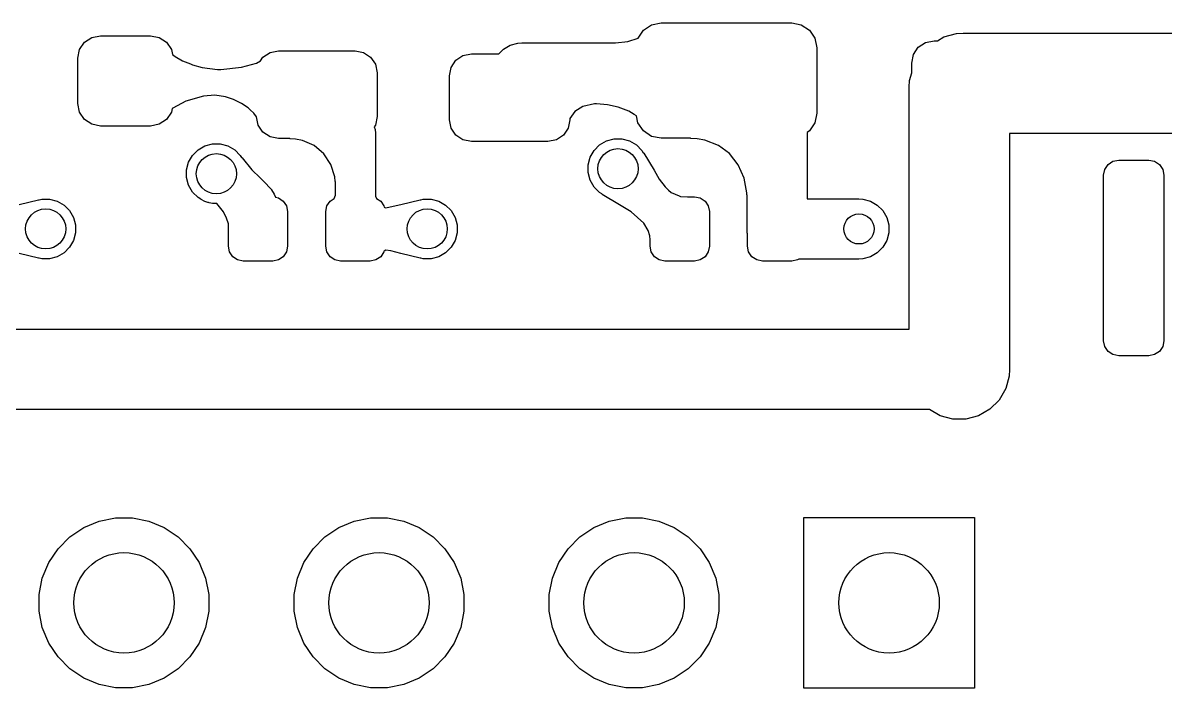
# Model space of a CAD drawing. Extents: x 89 to 178, y -115 to -57.
# Drawn here: x 147.17 to 158.55, y -103.07 to -96.45 of the extents above; entities that cross this region are included whole.
import ezdxf

# ---------------------------------------------------------------- set-up
doc = ezdxf.new("R2010")
doc.units = 0
doc.layers.add('BLACK', color=7, linetype='CONTINUOUS')

msp = doc.modelspace()

# ---------------------------------------------------------------- linework, layer by layer
at = {"layer": 'BLACK', "linetype": 'CONTINUOUS'}
for p, q in [((153.353223, -96.520223), (153.434329, -96.46603)), ((153.434329, -96.46603), (153.53, -96.447)), ((153.53, -96.447), (154.83, -96.447)), ((154.83, -96.447), (154.925671, -96.46603)), ((154.925671, -96.46603), (155.006777, -96.520223)), ((147.858896, -96.592127), (147.945, -96.575)), ((147.945, -96.575), (148.445, -96.575)), ((148.445, -96.575), (148.531104, -96.592127)), ((153.299609, -96.600461), (153.353223, -96.520223)), ((155.006777, -96.520223), (155.06097, -96.601329)), ((156.346158, -96.58806), (156.472237, -96.554277)), ((156.472237, -96.554277), (156.472252, -96.554277)), ((156.472252, -96.554277), (156.5375, -96.55)), ((156.5375, -96.55), (167.46136, -96.55)), ((147.737127, -96.713896), (147.785901, -96.640901)), ((147.785901, -96.640901), (147.858896, -96.592127)), ((148.531104, -96.592127), (148.604099, -96.640901)), ((148.604099, -96.640901), (148.652873, -96.713896)), ((151.959372, -96.708994), (152.027195, -96.669836)), ((152.027195, -96.669836), (152.102842, -96.649567)), ((152.102842, -96.649567), (152.142, -96.647)), ((152.142, -96.647), (153.074873, -96.647)), ((153.074873, -96.647), (153.196731, -96.633958)), ((153.196731, -96.633958), (153.299609, -96.600461)), ((155.06097, -96.601329), (155.08, -96.697)), ((155.08, -96.697), (155.08, -97.347)), ((156.042127, -96.763896), (156.090901, -96.690901)), ((156.090901, -96.690901), (156.163896, -96.642127)), ((156.163896, -96.642127), (156.25, -96.625)), ((156.25, -96.625), (156.282176, -96.625)), ((156.282176, -96.625), (156.346158, -96.58806)), ((147.72, -96.8), (147.737127, -96.713896)), ((147.72, -97.25), (147.72, -96.8)), ((148.652873, -96.713896), (148.662297, -96.761274)), ((148.662297, -96.761274), (148.688263, -96.781488)), ((148.688263, -96.781488), (148.688266, -96.781489)), ((148.688266, -96.781489), (148.688268, -96.781491)), ((148.688268, -96.781491), (148.763592, -96.824116)), ((149.539579, -96.825723), (149.56407, -96.78907)), ((149.56407, -96.78907), (149.635038, -96.741651)), ((149.635038, -96.741651), (149.71875, -96.725)), ((149.71875, -96.725), (150.48125, -96.725)), ((150.48125, -96.725), (150.564962, -96.741651)), ((150.564962, -96.741651), (150.63593, -96.78907)), ((150.63593, -96.78907), (150.683349, -96.860038)), ((151.48507, -96.81957), (151.556038, -96.772151)), ((151.556038, -96.772151), (151.63975, -96.7555)), ((151.63975, -96.7555), (151.912866, -96.7555)), ((151.912866, -96.7555), (151.959372, -96.708994)), ((156.025, -96.85), (156.042127, -96.763896)), ((148.763592, -96.824116), (148.763597, -96.824118)), ((148.763597, -96.824118), (148.763601, -96.82412)), ((148.763601, -96.82412), (148.841775, -96.856191)), ((148.841775, -96.856191), (148.86132, -96.86421)), ((148.86132, -96.86421), (148.959246, -96.892013)), ((148.959246, -96.892013), (149.109779, -96.911197)), ((149.109779, -96.911197), (149.110036, -96.911344)), ((149.110036, -96.911344), (149.14377, -96.910525)), ((149.14377, -96.910525), (149.349526, -96.888361)), ((149.349526, -96.888361), (149.349532, -96.888359)), ((149.349532, -96.888359), (149.349534, -96.888359)), ((149.349534, -96.888359), (149.498358, -96.848427)), ((149.498357, -96.848427), (149.498362, -96.848426)), ((149.498358, -96.848427), (149.498357, -96.848427)), ((149.498362, -96.848426), (149.539579, -96.825723)), ((150.683349, -96.860038), (150.7, -96.94375)), ((151.421, -96.97425), (151.437651, -96.890538)), ((151.437651, -96.890538), (151.48507, -96.81957)), ((156.025, -96.944898), (156.025, -96.85)), ((150.7, -96.94375), (150.7, -97.38125)), ((151.421, -97.41175), (151.421, -96.97425)), ((156, -97.0875), (156.004277, -97.022252)), ((156.004277, -97.022237), (156.025, -96.944898)), ((156.004277, -97.022252), (156.004277, -97.022237)), ((156, -99.5), (156, -97.0875)), ((147.737127, -97.336104), (147.72, -97.25)), ((148.797373, -97.228366), (148.665287, -97.29623)), ((148.970707, -97.178619), (148.797373, -97.228366)), ((148.970711, -97.178618), (148.970707, -97.178619)), ((149.08604, -97.166165), (148.970711, -97.178618)), ((149.190962, -97.18251), (149.08604, -97.166165)), ((149.270462, -97.210231), (149.190962, -97.18251)), ((149.349974, -97.249825), (149.270462, -97.210231)), ((149.415782, -97.294506), (149.349974, -97.249825)), ((152.864997, -97.253559), (152.750926, -97.281568)), ((152.865, -97.253558), (152.864997, -97.253559)), ((152.886459, -97.252669), (152.865, -97.253558)), ((152.994124, -97.264904), (152.886459, -97.252669)), ((152.994153, -97.264908), (152.994124, -97.264904)), ((153.103336, -97.28803), (152.994153, -97.264908)), ((147.785901, -97.409099), (147.737127, -97.336104)), ((148.652873, -97.336104), (148.604099, -97.409099)), ((148.659841, -97.30107), (148.652873, -97.336104)), ((148.665283, -97.296232), (148.659841, -97.30107)), ((148.665287, -97.29623), (148.665283, -97.296232)), ((149.415786, -97.294509), (149.415782, -97.294506)), ((149.436346, -97.313564), (149.415786, -97.294509)), ((149.47393, -97.348397), (149.436346, -97.313564)), ((149.473933, -97.348401), (149.47393, -97.348397)), ((149.473934, -97.348402), (149.473933, -97.348401)), ((149.500259, -97.382556), (149.473934, -97.348402)), ((149.516651, -97.464962), (149.500259, -97.382556)), ((150.7, -97.38125), (150.683349, -97.464962)), ((152.671038, -97.330146), (152.621, -97.399651)), ((152.750924, -97.281569), (152.671038, -97.330146)), ((152.750926, -97.281568), (152.750924, -97.281569)), ((153.206498, -97.325486), (153.103336, -97.28803)), ((153.261729, -97.359521), (153.206498, -97.325486)), ((153.285391, -97.374102), (153.261729, -97.359521)), ((153.29903, -97.442671), (153.285391, -97.374102)), ((155.08, -97.347), (155.06097, -97.442671)), ((147.858896, -97.457873), (147.785901, -97.409099)), ((147.945, -97.475), (147.858896, -97.457873)), ((148.445, -97.475), (147.945, -97.475)), ((148.531104, -97.457873), (148.445, -97.475)), ((148.604099, -97.409099), (148.531104, -97.457873)), ((149.56407, -97.53593), (149.516651, -97.464962)), ((150.683349, -97.464962), (150.670867, -97.483641)), ((150.670867, -97.483641), (150.681157, -97.508482)), ((151.437651, -97.495462), (151.421, -97.41175)), ((151.48507, -97.56643), (151.437651, -97.495462)), ((152.604349, -97.495462), (152.55693, -97.56643)), ((152.621, -97.41175), (152.604349, -97.495462)), ((152.621, -97.399651), (152.621, -97.41175)), ((153.353223, -97.523777), (153.29903, -97.442671)), ((155.06097, -97.442671), (155.006777, -97.523777)), ((149.635038, -97.583349), (149.56407, -97.53593)), ((149.71875, -97.6), (149.635038, -97.583349)), ((149.832317, -97.6), (149.71875, -97.6)), ((149.834905, -97.60127), (149.832317, -97.6)), ((149.889322, -97.604732), (149.834905, -97.60127)), ((149.889332, -97.604733), (149.889322, -97.604732)), ((149.956683, -97.618371), (149.889332, -97.604733)), ((150.681157, -97.508482), (150.685, -97.5475)), ((150.685, -97.5475), (150.685, -98.173231)), ((151.556038, -97.613849), (151.48507, -97.56643)), ((152.55693, -97.56643), (152.485962, -97.613849)), ((152.985195, -97.622836), (153.060842, -97.602567)), ((153.060842, -97.602567), (153.139158, -97.602567)), ((153.139158, -97.602567), (153.214805, -97.622836)), ((153.434329, -97.57797), (153.353223, -97.523777)), ((153.53, -97.597), (153.434329, -97.57797)), ((153.822574, -97.597), (153.53, -97.597)), ((153.824961, -97.598153), (153.822574, -97.597)), ((153.889333, -97.601837), (153.824961, -97.598153)), ((153.966043, -97.615703), (153.889333, -97.601837)), ((155.006777, -97.523777), (154.985, -97.538327)), ((154.985, -97.538327), (154.985, -98.2)), ((167.254254, -97.55), (157, -97.55)), ((157, -97.55), (157, -99.9)), ((148.861994, -97.767372), (148.917372, -97.711994)), ((148.917372, -97.711994), (148.985195, -97.672836)), ((148.985195, -97.672836), (149.060842, -97.652567)), ((149.060842, -97.652567), (149.139158, -97.652567)), ((149.139158, -97.652567), (149.214805, -97.672836)), ((149.214805, -97.672836), (149.282628, -97.711994)), ((149.282628, -97.711994), (149.338006, -97.767372)), ((149.956696, -97.618374), (149.956683, -97.618371)), ((150.074438, -97.670088), (149.956696, -97.618374)), ((150.074441, -97.67009), (150.074438, -97.670088)), ((150.16997, -97.751566), (150.074441, -97.67009)), ((151.63975, -97.6305), (151.556038, -97.613849)), ((152.40225, -97.6305), (151.63975, -97.6305)), ((152.485962, -97.613849), (152.40225, -97.6305)), ((152.822836, -97.785195), (152.861994, -97.717372)), ((152.861994, -97.717372), (152.917372, -97.661994)), ((152.917372, -97.661994), (152.985195, -97.622836)), ((153.214805, -97.622836), (153.282628, -97.661994)), ((153.282628, -97.661994), (153.338006, -97.717372)), ((153.338006, -97.717372), (153.351416, -97.740599)), ((153.966048, -97.615704), (153.966043, -97.615703)), ((154.099479, -97.667879), (153.966048, -97.615704)), ((154.20895, -97.749968), (154.099479, -97.667879)), ((148.802567, -97.910842), (148.822836, -97.835195)), ((148.822836, -97.835195), (148.861994, -97.767372)), ((149.338006, -97.767372), (149.34985, -97.787886)), ((149.34985, -97.787886), (149.356126, -97.791723)), ((149.356126, -97.791723), (149.452378, -97.912576)), ((150.16997, -97.751567), (150.16997, -97.751566)), ((150.169973, -97.751569), (150.16997, -97.751567)), ((150.24106, -97.859236), (150.169973, -97.751569)), ((152.802567, -97.860842), (152.822836, -97.785195)), ((153.351416, -97.740599), (153.3555, -97.743348)), ((153.3555, -97.743348), (153.355757, -97.743752)), ((153.355757, -97.743752), (153.458924, -97.913996)), ((154.29548, -97.860391), (154.20895, -97.749968)), ((157.980434, -97.857934), (158.029097, -97.825418)), ((158.029097, -97.825418), (158.0865, -97.814)), ((158.0865, -97.814), (158.3865, -97.814)), ((158.3865, -97.814), (158.443903, -97.825418)), ((158.443903, -97.825418), (158.492566, -97.857934)), ((148.802567, -97.989158), (148.802567, -97.910842)), ((149.452378, -97.912576), (149.452379, -97.912576)), ((149.452379, -97.912576), (149.452383, -97.912581)), ((149.452383, -97.912581), (149.535152, -97.991313)), ((150.280312, -97.981933), (150.24106, -97.859236)), ((152.802567, -97.939158), (152.802567, -97.860842)), ((152.822836, -98.014805), (152.802567, -97.939158)), ((153.458924, -97.913996), (153.511608, -98.003179)), ((154.356136, -97.995695), (154.29548, -97.860391)), ((157.9365, -97.964), (157.947918, -97.906597)), ((157.947918, -97.906597), (157.980434, -97.857934)), ((158.492566, -97.857934), (158.525082, -97.906597)), ((158.525082, -97.906597), (158.5365, -97.964)), ((148.822836, -98.064805), (148.802567, -97.989158)), ((148.861994, -98.132628), (148.822836, -98.064805)), ((149.535152, -97.991313), (149.54572, -98.001365)), ((149.54572, -98.001365), (149.570391, -98.023566)), ((149.570391, -98.023566), (149.571144, -98.024308)), ((149.571144, -98.024308), (149.648728, -98.107974)), ((150.280312, -97.981935), (150.280312, -97.981933)), ((150.284085, -98.026051), (150.280312, -97.981935)), ((150.285, -98.028018), (150.284085, -98.026051)), ((150.285, -98.1639), (150.285, -98.028018)), ((152.861994, -98.082628), (152.822836, -98.014805)), ((153.511608, -98.003179), (153.569379, -98.079802)), ((154.384029, -98.141745), (154.356136, -97.995695)), ((157.9365, -99.614), (157.9365, -97.964)), ((158.5365, -97.964), (158.5365, -99.614)), ((148.917372, -98.188006), (148.861994, -98.132628)), ((149.648728, -98.107974), (149.650243, -98.110013)), ((149.650243, -98.110013), (149.675509, -98.153124)), ((149.675509, -98.153124), (149.676379, -98.154957)), ((149.676379, -98.154957), (149.687561, -98.184985)), ((150.2738, -98.196074), (150.285, -98.1639)), ((150.685, -98.173231), (150.695661, -98.195715)), ((152.917372, -98.138006), (152.861994, -98.082628)), ((152.94054, -98.151382), (152.917372, -98.138006)), ((152.943752, -98.155757), (152.94054, -98.151382)), ((153.11396, -98.258901), (152.943752, -98.155757)), ((153.569379, -98.079802), (153.601427, -98.114191)), ((153.601427, -98.114191), (153.630707, -98.137734)), ((153.630707, -98.137734), (153.630711, -98.137737)), ((153.630711, -98.137737), (153.707675, -98.171133)), ((153.707675, -98.171133), (153.722245, -98.177455)), ((153.722245, -98.177455), (153.793513, -98.179555)), ((154.384636, -98.160676), (154.384029, -98.141745)), ((154.385, -98.161516), (154.384636, -98.160676)), ((154.385, -98.5), (154.385, -98.161516)), ((147.136303, -98.256099), (147.329635, -98.208668)), ((147.329635, -98.208668), (147.335001, -98.20949)), ((147.335001, -98.20949), (147.360842, -98.202567)), ((147.360842, -98.202567), (147.439158, -98.202567)), ((147.439158, -98.202567), (147.514805, -98.222836)), ((147.514805, -98.222836), (147.582628, -98.261994)), ((147.582628, -98.261994), (147.638006, -98.317372)), ((148.945202, -98.204074), (148.917372, -98.188006)), ((148.946119, -98.205026), (148.945202, -98.204074)), ((148.949124, -98.206338), (148.946119, -98.205026)), ((148.985195, -98.227164), (148.949124, -98.206338)), ((149.015261, -98.235219), (148.985195, -98.227164)), ((149.020006, -98.237292), (149.015261, -98.235219)), ((149.023381, -98.238196), (149.020006, -98.237292)), ((149.02852, -98.238772), (149.023381, -98.238196)), ((149.060842, -98.247433), (149.02852, -98.238772)), ((149.105699, -98.247433), (149.060842, -98.247433)), ((149.106, -98.247466), (149.105699, -98.247433)), ((149.169753, -98.331413), (149.106, -98.247466)), ((149.687561, -98.184985), (149.718946, -98.191228)), ((149.718946, -98.191228), (149.766798, -98.223202)), ((149.766798, -98.223202), (149.798772, -98.271054)), ((149.798772, -98.271054), (149.81, -98.3275)), ((150.19, -98.3275), (150.201228, -98.271054)), ((150.201228, -98.271054), (150.233202, -98.223202)), ((150.233202, -98.223202), (150.2738, -98.196074)), ((150.695661, -98.195715), (150.736798, -98.223202)), ((150.736798, -98.223202), (150.768772, -98.271054)), ((150.768772, -98.271054), (150.770949, -98.282003)), ((150.770949, -98.282003), (150.784146, -98.28912)), ((150.784146, -98.28912), (150.802039, -98.288029)), ((150.802039, -98.288029), (150.802041, -98.288028)), ((150.802041, -98.288028), (150.802048, -98.288028)), ((150.802048, -98.288028), (150.936303, -98.256099)), ((150.936303, -98.256099), (151.129635, -98.208668)), ((151.129635, -98.208668), (151.135001, -98.20949)), ((151.135001, -98.20949), (151.160842, -98.202567)), ((151.160842, -98.202567), (151.239158, -98.202567)), ((151.239158, -98.202567), (151.314805, -98.222836)), ((151.314805, -98.222836), (151.382628, -98.261994)), ((151.382628, -98.261994), (151.438006, -98.317372)), ((153.11396, -98.258902), (153.11396, -98.258901)), ((153.113996, -98.258924), (153.11396, -98.258902)), ((153.231506, -98.33128), (153.113996, -98.258924)), ((153.793513, -98.179555), (153.794504, -98.18)), ((153.794504, -98.18), (153.8625, -98.18)), ((153.8625, -98.18), (153.918946, -98.191228)), ((153.918946, -98.191228), (153.966798, -98.223202)), ((153.966798, -98.223202), (153.998772, -98.271054)), ((153.998772, -98.271054), (154.01, -98.3275)), ((154.985, -98.2), (155.5, -98.2)), ((155.5, -98.2), (155.539158, -98.202567)), ((155.539158, -98.202567), (155.614805, -98.222836)), ((155.614805, -98.222836), (155.682628, -98.261994)), ((155.682628, -98.261994), (155.738006, -98.317372)), ((147.638006, -98.317372), (147.677164, -98.385195)), ((147.677164, -98.385195), (147.697433, -98.460842)), ((149.201847, -98.392567), (149.169753, -98.331413)), ((149.20185, -98.392575), (149.201847, -98.392567)), ((149.22, -98.447744), (149.20185, -98.392575)), ((149.81, -98.3275), (149.81, -98.6725)), ((150.19, -98.6725), (150.19, -98.3275)), ((151.438006, -98.317372), (151.477164, -98.385195)), ((151.477164, -98.385195), (151.497433, -98.460842)), ((153.23151, -98.331284), (153.231506, -98.33128)), ((153.231513, -98.331286), (153.23151, -98.331284)), ((153.356661, -98.442046), (153.231513, -98.331286)), ((154.01, -98.3275), (154.01, -98.6725)), ((155.738006, -98.317372), (155.777164, -98.385195)), ((155.777164, -98.385195), (155.797433, -98.460842)), ((147.697433, -98.460842), (147.697433, -98.539158)), ((149.22, -98.6725), (149.22, -98.447744)), ((151.497433, -98.460842), (151.497433, -98.539158)), ((153.400917, -98.51536), (153.356661, -98.442046)), ((153.416874, -98.569174), (153.400917, -98.51536)), ((154.387567, -98.539158), (154.385, -98.5)), ((155.797433, -98.460842), (155.797433, -98.539158)), ((147.677164, -98.614805), (147.638006, -98.682628)), ((147.697433, -98.539158), (147.677164, -98.614805)), ((151.477164, -98.614805), (151.438006, -98.682628)), ((151.497433, -98.539158), (151.477164, -98.614805)), ((153.419072, -98.60843), (153.416874, -98.569174)), ((153.419968, -98.612306), (153.419072, -98.60843)), ((153.42, -98.612337), (153.419968, -98.612306)), ((153.42, -98.6725), (153.42, -98.612337)), ((154.39, -98.548238), (154.387567, -98.539158)), ((154.39, -98.6725), (154.39, -98.548238)), ((155.777164, -98.614805), (155.738006, -98.682628)), ((155.797433, -98.539158), (155.777164, -98.614805)), ((147.329634, -98.791331), (147.136361, -98.743914)), ((147.582628, -98.738006), (147.514805, -98.777164)), ((147.638006, -98.682628), (147.582628, -98.738006)), ((149.231228, -98.728946), (149.22, -98.6725)), ((149.263202, -98.776798), (149.231228, -98.728946)), ((149.798772, -98.728946), (149.766798, -98.776798)), ((149.81, -98.6725), (149.798772, -98.728946)), ((150.201228, -98.728946), (150.19, -98.6725)), ((150.233202, -98.776798), (150.201228, -98.728946)), ((150.768772, -98.728946), (150.736798, -98.776798)), ((150.77026, -98.721461), (150.768772, -98.728946)), ((150.78853, -98.711433), (150.77026, -98.721461)), ((150.835995, -98.718092), (150.78853, -98.711433)), ((150.936234, -98.743882), (150.835994, -98.718092)), ((150.835994, -98.718092), (150.835995, -98.718092)), ((150.936361, -98.743914), (150.936234, -98.743882)), ((151.129634, -98.791331), (150.936361, -98.743914)), ((151.382628, -98.738006), (151.314805, -98.777164)), ((151.438006, -98.682628), (151.382628, -98.738006)), ((153.431228, -98.728946), (153.42, -98.6725)), ((153.463202, -98.776798), (153.431228, -98.728946)), ((153.998772, -98.728946), (153.966798, -98.776798)), ((154.01, -98.6725), (153.998772, -98.728946)), ((154.401228, -98.728946), (154.39, -98.6725)), ((154.433202, -98.776798), (154.401228, -98.728946)), ((155.682628, -98.738006), (155.614805, -98.777164)), ((155.738006, -98.682628), (155.682628, -98.738006)), ((147.330102, -98.791436), (147.329634, -98.791331)), ((147.334933, -98.79049), (147.330102, -98.791436)), ((147.360842, -98.797433), (147.334933, -98.79049)), ((147.439158, -98.797433), (147.360842, -98.797433)), ((147.514805, -98.777164), (147.439158, -98.797433)), ((149.311054, -98.808772), (149.263202, -98.776798)), ((149.3675, -98.82), (149.311054, -98.808772)), ((149.6625, -98.82), (149.3675, -98.82)), ((149.718946, -98.808772), (149.6625, -98.82)), ((149.766798, -98.776798), (149.718946, -98.808772)), ((150.281054, -98.808772), (150.233202, -98.776798)), ((150.3375, -98.82), (150.281054, -98.808772)), ((150.6325, -98.82), (150.3375, -98.82)), ((150.688946, -98.808772), (150.6325, -98.82)), ((150.736798, -98.776798), (150.688946, -98.808772)), ((151.130102, -98.791436), (151.129634, -98.791331)), ((151.134933, -98.79049), (151.130102, -98.791436)), ((151.160842, -98.797433), (151.134933, -98.79049)), ((151.239158, -98.797433), (151.160842, -98.797433)), ((151.314805, -98.777164), (151.239158, -98.797433)), ((153.511054, -98.808772), (153.463202, -98.776798)), ((153.5675, -98.82), (153.511054, -98.808772)), ((153.8625, -98.82), (153.5675, -98.82)), ((153.918946, -98.808772), (153.8625, -98.82)), ((153.966798, -98.776798), (153.918946, -98.808772)), ((154.481054, -98.808772), (154.433202, -98.776798)), ((154.5375, -98.82), (154.481054, -98.808772)), ((154.8325, -98.82), (154.5375, -98.82)), ((154.888946, -98.808772), (154.8325, -98.82)), ((154.902074, -98.8), (154.888946, -98.808772)), ((155.5, -98.8), (154.902074, -98.8)), ((155.539158, -98.797433), (155.5, -98.8)), ((155.614805, -98.777164), (155.539158, -98.797433)), ((143.6, -99.5), (156, -99.5)), ((157.947918, -99.671403), (157.9365, -99.614)), ((158.5365, -99.614), (158.525082, -99.671403)), ((157.980434, -99.720066), (157.947918, -99.671403)), ((158.029097, -99.752582), (157.980434, -99.720066)), ((158.0865, -99.764), (158.029097, -99.752582)), ((158.3865, -99.764), (158.0865, -99.764)), ((158.443903, -99.752582), (158.3865, -99.764)), ((158.492566, -99.720066), (158.443903, -99.752582)), ((158.525082, -99.671403), (158.492566, -99.720066)), ((156.995722, -99.965263), (156.96194, -100.091342)), ((157, -99.9), (156.995722, -99.965263)), ((156.96194, -100.091342), (156.896677, -100.204381)), ((156.896677, -100.204381), (156.804381, -100.296677)), ((156.201375, -100.3), (143.6, -100.3)), ((156.308658, -100.36194), (156.201375, -100.3)), ((156.804381, -100.296677), (156.691342, -100.36194)), ((156.434737, -100.395722), (156.308658, -100.36194)), ((156.565263, -100.395722), (156.434737, -100.395722)), ((156.691342, -100.36194), (156.565263, -100.395722)), ((147.640766, -101.567941), (147.779313, -101.475367)), ((147.779313, -101.475367), (147.933258, -101.411601)), ((147.933258, -101.411601), (148.096685, -101.379093)), ((148.096685, -101.379093), (148.263315, -101.379093)), ((148.263315, -101.379093), (148.426742, -101.411601)), ((148.426742, -101.411601), (148.580687, -101.475367)), ((148.580687, -101.475367), (148.719234, -101.567941)), ((150.180766, -101.567941), (150.319313, -101.475367)), ((150.319313, -101.475367), (150.473258, -101.411601)), ((150.473258, -101.411601), (150.636685, -101.379093)), ((150.636685, -101.379093), (150.803315, -101.379093)), ((150.803315, -101.379093), (150.966742, -101.411601)), ((150.966742, -101.411601), (151.120687, -101.475367)), ((151.120687, -101.475367), (151.259234, -101.567941)), ((152.720766, -101.567941), (152.859313, -101.475367)), ((152.859313, -101.475367), (153.013258, -101.411601)), ((153.013258, -101.411601), (153.176685, -101.379093)), ((153.176685, -101.379093), (153.343315, -101.379093)), ((153.343315, -101.379093), (153.506742, -101.411601)), ((153.506742, -101.411601), (153.660687, -101.475367)), ((153.660687, -101.475367), (153.799234, -101.567941)), ((154.95, -103.075), (154.95, -101.375)), ((154.95, -101.375), (156.65, -101.375)), ((156.65, -101.375), (156.65, -103.075)), ((147.522941, -101.685766), (147.640766, -101.567941)), ((148.719234, -101.567941), (148.837059, -101.685766)), ((150.062941, -101.685766), (150.180766, -101.567941)), ((151.259234, -101.567941), (151.377059, -101.685766)), ((152.602941, -101.685766), (152.720766, -101.567941)), ((153.799234, -101.567941), (153.917059, -101.685766)), ((147.430367, -101.824313), (147.522941, -101.685766)), ((148.837059, -101.685766), (148.929633, -101.824313)), ((149.970367, -101.824313), (150.062941, -101.685766)), ((151.377059, -101.685766), (151.469633, -101.824313)), ((152.510367, -101.824313), (152.602941, -101.685766)), ((153.917059, -101.685766), (154.009633, -101.824313)), ((147.366601, -101.978258), (147.430367, -101.824313)), ((148.929633, -101.824313), (148.993399, -101.978258)), ((149.906601, -101.978258), (149.970367, -101.824313)), ((151.469633, -101.824313), (151.533399, -101.978258)), ((152.446601, -101.978258), (152.510367, -101.824313)), ((154.009633, -101.824313), (154.073399, -101.978258)), ((147.334093, -102.141685), (147.366601, -101.978258)), ((148.993399, -101.978258), (149.025907, -102.141685)), ((149.874093, -102.141685), (149.906601, -101.978258)), ((151.533399, -101.978258), (151.565907, -102.141685)), ((152.414093, -102.141685), (152.446601, -101.978258)), ((154.073399, -101.978258), (154.105907, -102.141685)), ((147.334093, -102.308315), (147.334093, -102.141685)), ((149.025907, -102.141685), (149.025907, -102.308315)), ((149.874093, -102.308315), (149.874093, -102.141685)), ((151.565907, -102.141685), (151.565907, -102.308315)), ((152.414093, -102.308315), (152.414093, -102.141685)), ((154.105907, -102.141685), (154.105907, -102.308315)), ((147.366601, -102.471742), (147.334093, -102.308315)), ((149.025907, -102.308315), (148.993399, -102.471742)), ((149.906601, -102.471742), (149.874093, -102.308315)), ((151.565907, -102.308315), (151.533399, -102.471742)), ((152.446601, -102.471742), (152.414093, -102.308315)), ((154.105907, -102.308315), (154.073399, -102.471742)), ((147.430367, -102.625687), (147.366601, -102.471742)), ((148.993399, -102.471742), (148.929633, -102.625687)), ((149.970367, -102.625687), (149.906601, -102.471742)), ((151.533399, -102.471742), (151.469633, -102.625687)), ((152.510367, -102.625687), (152.446601, -102.471742)), ((154.073399, -102.471742), (154.009633, -102.625687)), ((147.522941, -102.764234), (147.430367, -102.625687)), ((148.929633, -102.625687), (148.837059, -102.764234)), ((150.062941, -102.764234), (149.970367, -102.625687)), ((151.469633, -102.625687), (151.377059, -102.764234)), ((152.602941, -102.764234), (152.510367, -102.625687)), ((154.009633, -102.625687), (153.917059, -102.764234)), ((147.640766, -102.882059), (147.522941, -102.764234)), ((148.837059, -102.764234), (148.719234, -102.882059)), ((150.180766, -102.882059), (150.062941, -102.764234)), ((151.377059, -102.764234), (151.259234, -102.882059)), ((152.720766, -102.882059), (152.602941, -102.764234)), ((153.917059, -102.764234), (153.799234, -102.882059)), ((147.779313, -102.974633), (147.640766, -102.882059)), ((148.719234, -102.882059), (148.580687, -102.974633)), ((150.319313, -102.974633), (150.180766, -102.882059)), ((151.259234, -102.882059), (151.120687, -102.974633)), ((152.859313, -102.974633), (152.720766, -102.882059)), ((153.799234, -102.882059), (153.660687, -102.974633)), ((147.933258, -103.038399), (147.779313, -102.974633)), ((148.096685, -103.070907), (147.933258, -103.038399)), ((148.263315, -103.070907), (148.096685, -103.070907)), ((148.426742, -103.038399), (148.263315, -103.070907)), ((148.580687, -102.974633), (148.426742, -103.038399)), ((150.473258, -103.038399), (150.319313, -102.974633)), ((150.636685, -103.070907), (150.473258, -103.038399)), ((150.803315, -103.070907), (150.636685, -103.070907)), ((150.966742, -103.038399), (150.803315, -103.070907)), ((151.120687, -102.974633), (150.966742, -103.038399)), ((153.013258, -103.038399), (152.859313, -102.974633)), ((153.176685, -103.070907), (153.013258, -103.038399)), ((153.343315, -103.070907), (153.176685, -103.070907)), ((153.506742, -103.038399), (153.343315, -103.070907)), ((153.660687, -102.974633), (153.506742, -103.038399)), ((156.65, -103.075), (154.95, -103.075))]:
    msp.add_line(p, q, dxfattribs=at)
at = {"layer": 'BLACK'}
for centre, radius in [((153.1, -97.9), 0.2), ((149.1, -97.95), 0.2), ((147.4, -98.5), 0.2), ((151.2, -98.5), 0.2), ((155.5, -98.5), 0.15), ((148.18, -102.225), 0.5), ((148.18, -102.225), 0.5), ((150.72, -102.225), 0.5), ((150.72, -102.225), 0.5), ((153.26, -102.225), 0.5), ((153.26, -102.225), 0.5), ((155.8, -102.225), 0.5), ((155.8, -102.225), 0.5)]:
    msp.add_circle(centre, radius, dxfattribs=at)
at = {"layer": 'WHITE'}
for centre, radius in [((153.1, -97.9), 0.2), ((149.1, -97.95), 0.2), ((147.4, -98.5), 0.2), ((151.2, -98.5), 0.2), ((155.5, -98.5), 0.15), ((148.18, -102.225), 0.5), ((150.72, -102.225), 0.5), ((153.26, -102.225), 0.5), ((155.8, -102.225), 0.5)]:
    msp.add_circle(centre, radius, dxfattribs=at)

doc.saveas('drawing.dxf')
